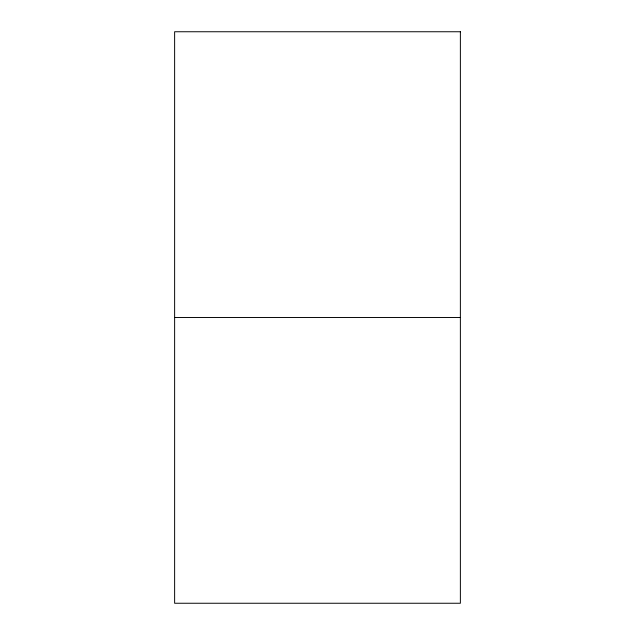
<?xml version="1.0" encoding="UTF-8"?>
<svg xmlns="http://www.w3.org/2000/svg" width="635" height="635" viewBox="0 0 635 635"><rect width="100%" height="100%" fill="white"/><g stroke="black" fill="none" stroke-linecap="round" stroke-linejoin="round"><path stroke-width="0.95" d="M174.625 317.5L460.375 317.5M460.375 31.75L174.625 31.75L174.625 603.25L460.375 603.25L460.375 31.75"/></g></svg>
